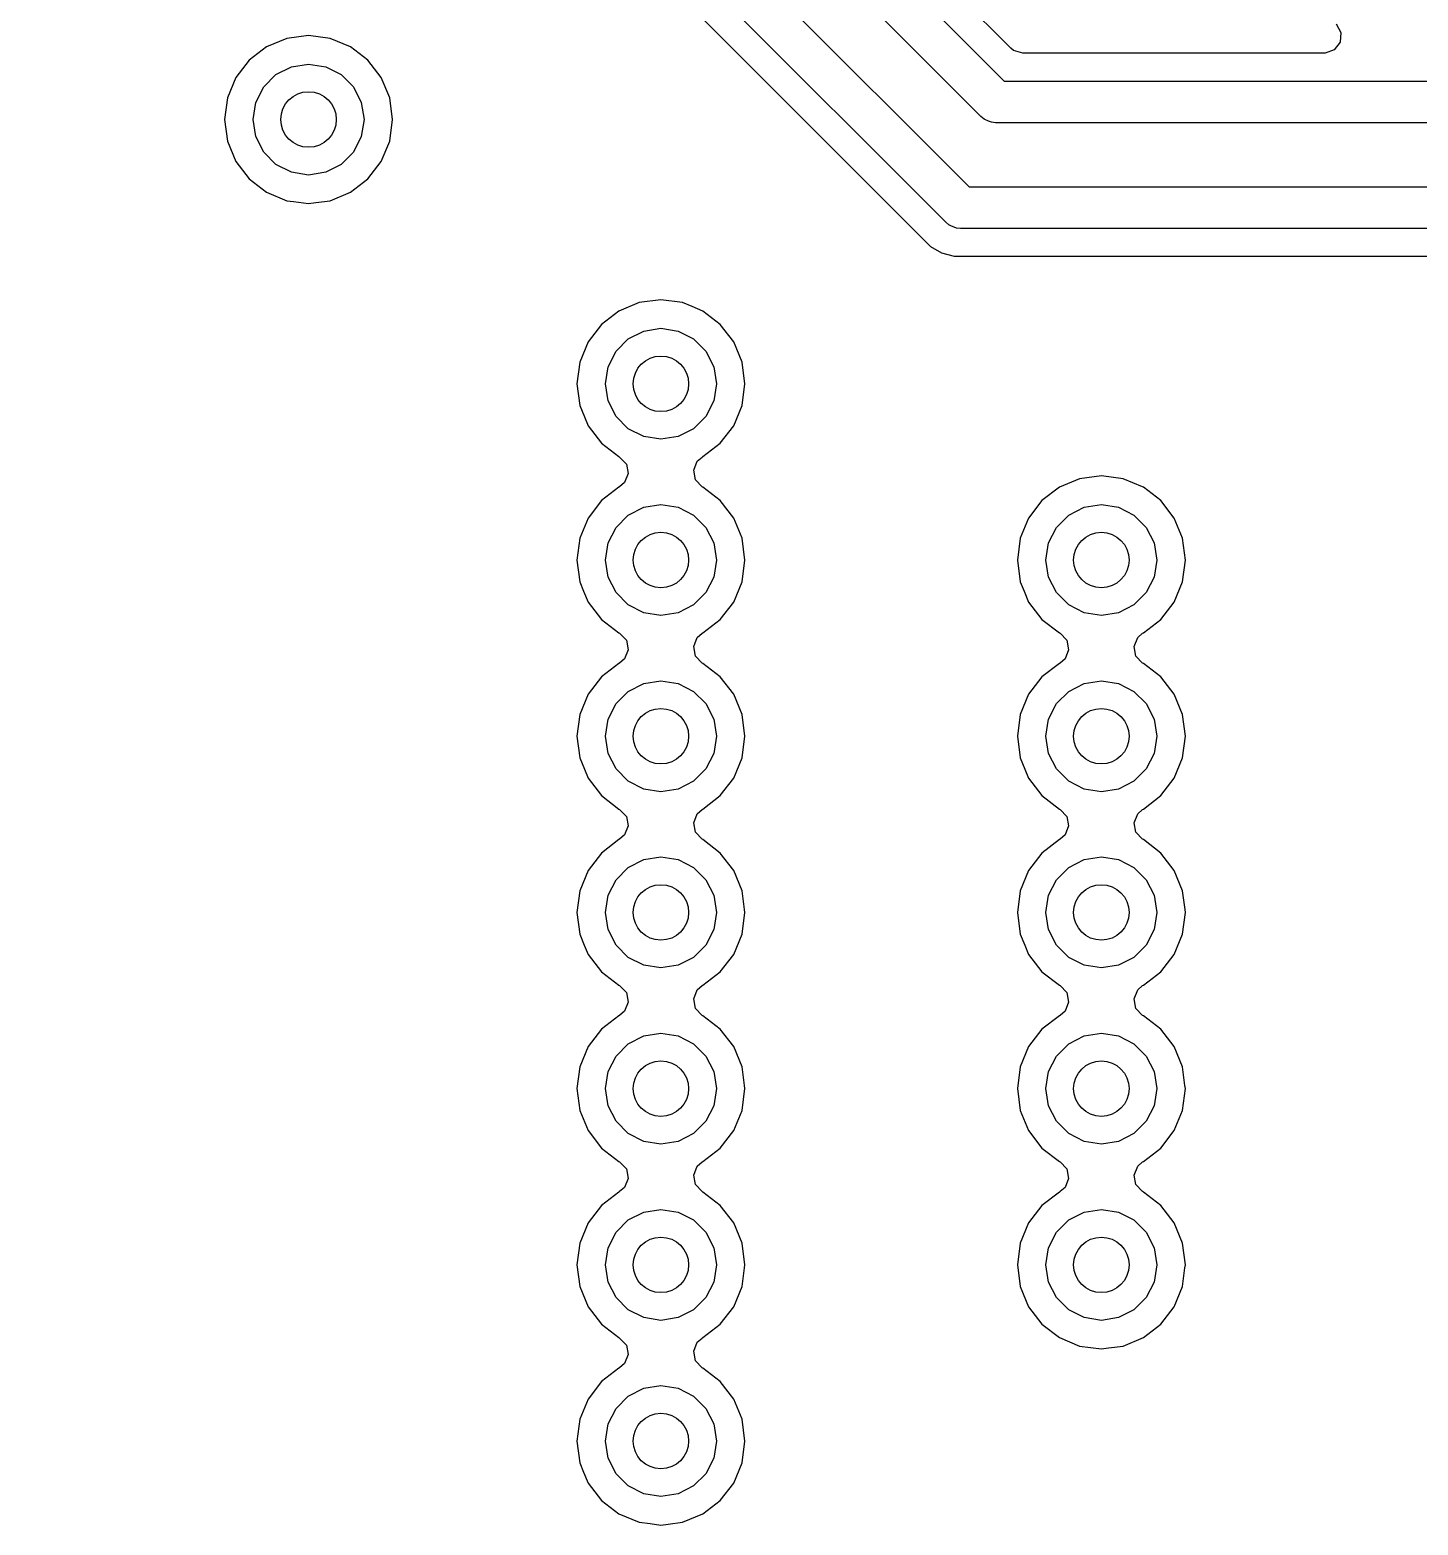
# Model space of a CAD drawing. Extents: x 116 to 183, y -128 to -37.6.
# Drawn here: x 160.93 to 170.94, y -74.01 to -63.24 of the extents above; entities that cross this region are included whole.
import ezdxf

# ---------------------------------------------------------------- set-up
doc = ezdxf.new("R2010")
doc.units = 0
doc.layers.add('BLACK', color=7, linetype='CONTINUOUS')

msp = doc.modelspace()

# ---------------------------------------------------------------- linework, layer by layer
at = {"layer": 'BLACK', "linetype": 'CONTINUOUS'}
for p, q in [((162.202, -57.849868), (167.956132, -63.604)), ((168.002863, -63.367181), (162.438819, -57.803137)), ((167.787934, -63.860066), (161.945934, -58.018066)), ((161.694, -58.357868), (167.702132, -64.366)), ((167.533934, -64.622066), (161.437934, -58.526066)), ((161.26353, -58.635212), (167.424788, -64.79647)), ((170.349168, -63.192168), (170.382409, -63.253623)), ((170.382409, -63.253623), (170.377148, -63.323295)), ((162.63816, -63.356463), (162.512718, -63.452718)), ((162.784237, -63.295956), (162.63816, -63.356463)), ((162.784239, -63.295955), (162.784237, -63.295956)), ((162.940999, -63.275318), (162.784239, -63.295955)), ((162.941001, -63.275318), (162.940999, -63.275318)), ((163.09776, -63.295955), (162.941001, -63.275318)), ((163.097762, -63.295956), (163.09776, -63.295955)), ((163.243841, -63.356464), (163.097762, -63.295956)), ((163.369282, -63.452718), (163.243841, -63.356464)), ((170.377148, -63.323295), (170.335055, -63.379061)), ((162.512718, -63.452718), (162.416463, -63.57816)), ((163.465536, -63.578159), (163.369282, -63.452718)), ((168.023505, -63.383815), (168.002863, -63.367181)), ((168.090544, -63.4035), (168.023505, -63.383815)), ((170.261139, -63.4035), (168.090544, -63.4035)), ((170.269494, -63.403218), (170.261139, -63.4035)), ((170.335055, -63.379061), (170.269494, -63.403218)), ((162.416463, -63.57816), (162.355956, -63.724237)), ((162.617393, -63.645886), (162.705886, -63.557393)), ((162.705886, -63.557393), (162.817393, -63.500577)), ((162.817393, -63.500577), (162.941, -63.481)), ((162.941, -63.481), (163.064607, -63.500577)), ((163.064607, -63.500577), (163.176114, -63.557393)), ((163.176114, -63.557393), (163.264607, -63.645886)), ((163.526044, -63.724238), (163.465536, -63.578159)), ((162.560577, -63.757393), (162.617393, -63.645886)), ((163.264607, -63.645886), (163.321423, -63.757393)), ((167.956132, -63.604), (176.022, -63.604)), ((162.355955, -63.724239), (162.335318, -63.880998)), ((162.355956, -63.724237), (162.355955, -63.724239)), ((162.541, -63.881), (162.560577, -63.757393)), ((163.321423, -63.757393), (163.341, -63.881)), ((163.546682, -63.881), (163.526044, -63.724238)), ((162.335318, -63.880998), (162.335318, -63.881001)), ((162.335318, -63.881001), (162.355955, -64.03776)), ((162.560577, -64.004607), (162.541, -63.881)), ((163.341, -63.881), (163.321423, -64.004607)), ((163.526044, -64.037762), (163.546682, -63.881)), ((167.810665, -63.878721), (167.787934, -63.860066)), ((167.842339, -63.89184), (167.810665, -63.878721)), ((167.864736, -63.901118), (167.842339, -63.89184)), ((167.894, -63.904), (167.864736, -63.901118)), ((175.959868, -63.904), (167.894, -63.904)), ((162.617393, -64.116114), (162.560577, -64.004607)), ((163.321423, -64.004607), (163.264607, -64.116114)), ((162.355955, -64.03776), (162.355956, -64.037762)), ((162.355956, -64.037762), (162.416464, -64.183841)), ((162.705886, -64.204607), (162.617393, -64.116114)), ((163.264607, -64.116114), (163.176114, -64.204607)), ((163.465536, -64.183841), (163.526044, -64.037762)), ((162.416464, -64.183841), (162.512718, -64.309282)), ((162.817393, -64.261423), (162.705886, -64.204607)), ((163.176114, -64.204607), (163.064607, -64.261423)), ((163.369282, -64.309282), (163.465536, -64.183841)), ((162.512718, -64.309282), (162.638159, -64.405536)), ((162.941, -64.281), (162.817393, -64.261423)), ((163.064607, -64.261423), (162.941, -64.281)), ((163.243841, -64.405536), (163.369282, -64.309282)), ((162.638159, -64.405536), (162.784238, -64.466044)), ((163.097762, -64.466044), (163.243841, -64.405536)), ((167.702132, -64.366), (175.514, -64.366)), ((162.784238, -64.466044), (162.833178, -64.472487)), ((162.833178, -64.472487), (162.940999, -64.486682)), ((162.940999, -64.486682), (162.941, -64.486682)), ((162.941, -64.486682), (162.941001, -64.486682)), ((162.941001, -64.486682), (162.993254, -64.479802)), ((162.993254, -64.479802), (163.097762, -64.466044)), ((167.556665, -64.640721), (167.533934, -64.622066)), ((167.570359, -64.646393), (167.556665, -64.640721)), ((167.610736, -64.663118), (167.570359, -64.646393)), ((167.64, -64.666), (167.610736, -64.663118)), ((175.451868, -64.666), (167.64, -64.666)), ((167.424788, -64.79647), (167.504712, -64.842614)), ((167.504712, -64.842614), (167.593856, -64.8665)), ((167.593856, -64.8665), (175.317456, -64.8665)), ((165.480999, -65.180318), (165.324239, -65.200955)), ((165.481001, -65.180318), (165.480999, -65.180318)), ((165.63776, -65.200955), (165.481001, -65.180318)), ((165.17816, -65.261463), (165.052718, -65.357718)), ((165.324237, -65.200956), (165.17816, -65.261463)), ((165.324239, -65.200955), (165.324237, -65.200956)), ((165.637762, -65.200956), (165.63776, -65.200955)), ((165.705852, -65.22916), (165.637762, -65.200956)), ((165.783841, -65.261464), (165.705852, -65.22916)), ((165.909282, -65.357718), (165.783841, -65.261464)), ((165.052718, -65.357718), (164.956463, -65.48316)), ((165.245886, -65.462393), (165.357393, -65.405577)), ((165.357393, -65.405577), (165.481, -65.386)), ((165.481, -65.386), (165.604607, -65.405577)), ((165.604607, -65.405577), (165.716114, -65.462393)), ((166.005536, -65.483159), (165.909282, -65.357718)), ((164.956463, -65.48316), (164.895956, -65.629237)), ((165.157393, -65.550886), (165.245886, -65.462393)), ((165.716114, -65.462393), (165.804607, -65.550886)), ((166.066044, -65.629238), (166.005536, -65.483159)), ((165.100577, -65.662393), (165.157393, -65.550886)), ((165.804607, -65.550886), (165.861423, -65.662393)), ((164.895955, -65.629239), (164.875318, -65.785998)), ((164.895956, -65.629237), (164.895955, -65.629239)), ((165.081, -65.786), (165.100577, -65.662393)), ((165.861423, -65.662393), (165.881, -65.786)), ((166.086682, -65.785998), (166.066044, -65.629238)), ((164.875318, -65.785998), (164.875318, -65.786001)), ((164.875318, -65.786001), (164.895955, -65.94276)), ((165.100577, -65.909607), (165.081, -65.786)), ((165.881, -65.786), (165.861423, -65.909607)), ((166.066044, -65.942762), (166.086682, -65.786)), ((166.086682, -65.786), (166.086682, -65.785998)), ((164.895955, -65.94276), (164.895956, -65.942762)), ((164.895956, -65.942762), (164.929383, -66.023463)), ((165.157393, -66.021114), (165.100577, -65.909607)), ((165.861423, -65.909607), (165.804607, -66.021114)), ((166.005536, -66.088841), (166.066044, -65.942762)), ((164.929383, -66.023463), (164.956464, -66.088841)), ((165.245886, -66.109607), (165.157393, -66.021114)), ((165.804607, -66.021114), (165.716114, -66.109607)), ((164.956464, -66.088841), (165.052718, -66.214282)), ((165.357393, -66.166423), (165.245886, -66.109607)), ((165.481, -66.186), (165.357393, -66.166423)), ((165.604607, -66.166423), (165.481, -66.186)), ((165.716114, -66.109607), (165.604607, -66.166423)), ((165.909282, -66.214282), (166.005536, -66.088841)), ((165.052718, -66.214282), (165.178159, -66.310536)), ((165.783841, -66.310536), (165.909282, -66.214282)), ((165.178159, -66.310536), (165.178166, -66.310541)), ((165.178166, -66.310541), (165.183487, -66.313613)), ((165.183487, -66.313613), (165.231703, -66.364179)), ((165.231703, -66.364179), (165.244927, -66.432786)), ((165.717072, -66.409218), (165.743037, -66.344352)), ((165.743037, -66.344352), (165.778515, -66.31361)), ((165.778515, -66.31361), (165.783828, -66.310541)), ((165.783828, -66.310541), (165.783841, -66.310536)), ((165.244927, -66.432786), (165.218959, -66.497651)), ((165.730298, -66.477825), (165.717072, -66.409218)), ((165.778515, -66.52839), (165.730298, -66.477825)), ((168.499237, -66.470956), (168.35316, -66.531463)), ((168.499239, -66.470955), (168.499237, -66.470956)), ((168.655999, -66.450318), (168.499239, -66.470955)), ((168.656001, -66.450318), (168.655999, -66.450318)), ((168.81276, -66.470955), (168.656001, -66.450318)), ((168.812762, -66.470956), (168.81276, -66.470955)), ((168.951412, -66.528387), (168.812762, -66.470956)), ((165.178166, -66.531458), (165.052718, -66.627718)), ((165.183487, -66.528387), (165.178166, -66.531458)), ((165.218959, -66.497651), (165.183487, -66.528387)), ((165.783834, -66.531461), (165.778515, -66.52839)), ((165.783841, -66.531464), (165.783834, -66.531461)), ((165.909282, -66.627718), (165.783841, -66.531464)), ((168.35316, -66.531463), (168.227718, -66.627718)), ((168.958841, -66.531464), (168.951412, -66.528387)), ((169.084282, -66.627718), (168.958841, -66.531464)), ((165.052718, -66.627718), (164.956463, -66.75316)), ((165.245886, -66.732393), (165.357393, -66.675577)), ((165.357393, -66.675577), (165.481, -66.656)), ((165.481, -66.656), (165.604607, -66.675577)), ((165.604607, -66.675577), (165.716114, -66.732393)), ((166.005536, -66.753159), (165.909282, -66.627718)), ((168.227718, -66.627718), (168.131463, -66.75316)), ((168.420886, -66.732393), (168.532393, -66.675577)), ((168.532393, -66.675577), (168.656, -66.656)), ((168.656, -66.656), (168.779607, -66.675577)), ((168.779607, -66.675577), (168.891114, -66.732393)), ((169.180536, -66.753159), (169.084282, -66.627718)), ((164.956463, -66.75316), (164.895956, -66.899237)), ((165.157393, -66.820886), (165.245886, -66.732393)), ((165.716114, -66.732393), (165.804607, -66.820886)), ((166.066044, -66.899238), (166.005536, -66.753159)), ((168.131463, -66.75316), (168.070956, -66.899237)), ((168.332393, -66.820886), (168.420886, -66.732393)), ((168.891114, -66.732393), (168.979607, -66.820886)), ((169.241044, -66.899238), (169.180536, -66.753159)), ((164.895955, -66.899239), (164.875318, -67.055998)), ((164.895956, -66.899237), (164.895955, -66.899239)), ((165.100577, -66.932393), (165.157393, -66.820886)), ((165.804607, -66.820886), (165.861423, -66.932393)), ((166.086682, -67.055998), (166.066044, -66.899238)), ((168.070955, -66.899239), (168.050318, -67.055998)), ((168.070956, -66.899237), (168.070955, -66.899239)), ((168.275577, -66.932393), (168.332393, -66.820886)), ((168.979607, -66.820886), (169.036423, -66.932393)), ((169.261682, -67.056), (169.241044, -66.899238)), ((165.081, -67.056), (165.100577, -66.932393)), ((165.861423, -66.932393), (165.881, -67.056)), ((168.256, -67.056), (168.275577, -66.932393)), ((169.036423, -66.932393), (169.056, -67.056)), ((164.875318, -67.055998), (164.875318, -67.056001)), ((164.875318, -67.056001), (164.895955, -67.21276)), ((165.100577, -67.179607), (165.081, -67.056)), ((165.881, -67.056), (165.861423, -67.179607)), ((166.066044, -67.212762), (166.086682, -67.056)), ((166.086682, -67.056), (166.086682, -67.055998)), ((168.050318, -67.055998), (168.050318, -67.056001)), ((168.050318, -67.056001), (168.070955, -67.21276)), ((168.275577, -67.179607), (168.256, -67.056)), ((169.056, -67.056), (169.036423, -67.179607)), ((169.241044, -67.212762), (169.261682, -67.056)), ((164.895955, -67.21276), (164.895956, -67.212762)), ((164.895956, -67.212762), (164.923905, -67.280238)), ((165.157393, -67.291114), (165.100577, -67.179607)), ((165.861423, -67.179607), (165.804607, -67.291114)), ((166.005536, -67.358841), (166.066044, -67.212762)), ((168.070955, -67.21276), (168.070956, -67.212762)), ((168.070956, -67.212762), (168.098905, -67.280238)), ((168.332393, -67.291114), (168.275577, -67.179607)), ((169.036423, -67.179607), (168.979607, -67.291114)), ((169.180536, -67.358841), (169.241044, -67.212762)), ((164.923905, -67.280238), (164.956464, -67.358841)), ((165.245886, -67.379607), (165.157393, -67.291114)), ((165.804607, -67.291114), (165.716114, -67.379607)), ((168.098905, -67.280238), (168.131464, -67.358841)), ((168.420886, -67.379607), (168.332393, -67.291114)), ((168.979607, -67.291114), (168.891114, -67.379607)), ((164.956464, -67.358841), (165.052718, -67.484282)), ((165.357393, -67.436423), (165.245886, -67.379607)), ((165.481, -67.456), (165.357393, -67.436423)), ((165.604607, -67.436423), (165.481, -67.456)), ((165.716114, -67.379607), (165.604607, -67.436423)), ((165.909282, -67.484282), (166.005536, -67.358841)), ((168.131464, -67.358841), (168.227718, -67.484282)), ((168.532393, -67.436423), (168.420886, -67.379607)), ((168.656, -67.456), (168.532393, -67.436423)), ((168.779607, -67.436423), (168.656, -67.456)), ((168.891114, -67.379607), (168.779607, -67.436423)), ((169.084282, -67.484282), (169.180536, -67.358841)), ((165.052718, -67.484282), (165.178159, -67.580536)), ((165.783841, -67.580536), (165.909282, -67.484282)), ((168.227718, -67.484282), (168.353159, -67.580536)), ((168.958841, -67.580536), (169.084282, -67.484282)), ((165.178159, -67.580536), (165.178166, -67.580541)), ((165.178166, -67.580541), (165.183487, -67.583613)), ((165.183487, -67.583613), (165.231703, -67.634179)), ((165.231703, -67.634179), (165.244927, -67.702786)), ((165.717072, -67.679218), (165.743037, -67.614352)), ((165.743037, -67.614352), (165.778515, -67.58361)), ((165.778515, -67.58361), (165.783828, -67.580541)), ((165.783828, -67.580541), (165.783841, -67.580536)), ((168.353159, -67.580536), (168.353166, -67.580541)), ((168.353166, -67.580541), (168.358487, -67.583613)), ((168.358487, -67.583613), (168.406703, -67.634179)), ((168.406703, -67.634179), (168.419927, -67.702786)), ((168.892072, -67.679218), (168.918037, -67.614352)), ((168.918037, -67.614352), (168.953515, -67.58361)), ((168.953515, -67.58361), (168.958828, -67.580541)), ((168.958828, -67.580541), (168.958841, -67.580536)), ((165.218959, -67.767651), (165.183487, -67.798387)), ((165.244927, -67.702786), (165.218959, -67.767651)), ((165.730298, -67.747825), (165.717072, -67.679218)), ((165.778515, -67.79839), (165.730298, -67.747825)), ((168.393959, -67.767651), (168.358487, -67.798387)), ((168.419927, -67.702786), (168.393959, -67.767651)), ((168.905298, -67.747825), (168.892072, -67.679218)), ((168.953515, -67.79839), (168.905298, -67.747825)), ((165.178166, -67.801458), (165.052718, -67.897718)), ((165.183487, -67.798387), (165.178166, -67.801458)), ((165.783834, -67.801461), (165.778515, -67.79839)), ((165.783841, -67.801464), (165.783834, -67.801461)), ((165.909282, -67.897718), (165.783841, -67.801464)), ((168.353166, -67.801458), (168.227718, -67.897718)), ((168.358487, -67.798387), (168.353166, -67.801458)), ((168.958834, -67.801461), (168.953515, -67.79839)), ((168.958841, -67.801464), (168.958834, -67.801461)), ((169.084282, -67.897718), (168.958841, -67.801464)), ((165.052718, -67.897718), (164.956463, -68.02316)), ((165.245886, -68.002393), (165.357393, -67.945577)), ((165.357393, -67.945577), (165.481, -67.926)), ((165.481, -67.926), (165.604607, -67.945577)), ((165.604607, -67.945577), (165.716114, -68.002393)), ((166.005536, -68.023159), (165.909282, -67.897718)), ((168.227718, -67.897718), (168.131463, -68.02316)), ((168.420886, -68.002393), (168.532393, -67.945577)), ((168.532393, -67.945577), (168.656, -67.926)), ((168.656, -67.926), (168.779607, -67.945577)), ((168.779607, -67.945577), (168.891114, -68.002393)), ((169.180536, -68.023159), (169.084282, -67.897718)), ((164.956463, -68.02316), (164.895956, -68.169237)), ((165.100577, -68.202393), (165.157393, -68.090886)), ((165.157393, -68.090886), (165.245886, -68.002393)), ((165.716114, -68.002393), (165.804607, -68.090886)), ((165.804607, -68.090886), (165.861423, -68.202393)), ((166.066044, -68.169238), (166.005536, -68.023159)), ((168.131463, -68.02316), (168.070956, -68.169237)), ((168.275577, -68.202393), (168.332393, -68.090886)), ((168.332393, -68.090886), (168.420886, -68.002393)), ((168.891114, -68.002393), (168.979607, -68.090886)), ((168.979607, -68.090886), (169.036423, -68.202393)), ((169.241044, -68.169238), (169.180536, -68.023159)), ((164.895955, -68.169239), (164.875318, -68.325998)), ((164.895956, -68.169237), (164.895955, -68.169239)), ((165.081, -68.326), (165.100577, -68.202393)), ((165.861423, -68.202393), (165.881, -68.326)), ((166.086682, -68.326), (166.066044, -68.169238)), ((168.070955, -68.169239), (168.050318, -68.325998)), ((168.070956, -68.169237), (168.070955, -68.169239)), ((168.256, -68.326), (168.275577, -68.202393)), ((169.036423, -68.202393), (169.056, -68.326)), ((169.261682, -68.326), (169.241044, -68.169238)), ((164.875318, -68.325998), (164.875318, -68.326001)), ((164.875318, -68.326001), (164.895955, -68.48276)), ((165.100577, -68.449607), (165.081, -68.326)), ((165.881, -68.326), (165.861423, -68.449607)), ((166.066044, -68.482762), (166.086682, -68.326)), ((168.050318, -68.325998), (168.050318, -68.326001)), ((168.050318, -68.326001), (168.070955, -68.48276)), ((168.275577, -68.449607), (168.256, -68.326)), ((169.056, -68.326), (169.036423, -68.449607)), ((169.241044, -68.482762), (169.261682, -68.326)), ((164.895955, -68.48276), (164.895956, -68.482762)), ((164.895956, -68.482762), (164.929383, -68.563463)), ((165.157393, -68.561114), (165.100577, -68.449607)), ((165.861423, -68.449607), (165.804607, -68.561114)), ((166.005536, -68.628841), (166.066044, -68.482762)), ((168.070955, -68.48276), (168.070956, -68.482762)), ((168.070956, -68.482762), (168.104383, -68.563463)), ((168.332393, -68.561114), (168.275577, -68.449607)), ((169.036423, -68.449607), (168.979607, -68.561114)), ((169.180536, -68.628841), (169.241044, -68.482762)), ((164.929383, -68.563463), (164.956464, -68.628841)), ((164.956464, -68.628841), (165.052718, -68.754282)), ((165.245886, -68.649607), (165.157393, -68.561114)), ((165.804607, -68.561114), (165.716114, -68.649607)), ((165.909282, -68.754282), (166.005536, -68.628841)), ((168.104383, -68.563463), (168.131464, -68.628841)), ((168.131464, -68.628841), (168.227718, -68.754282)), ((168.420886, -68.649607), (168.332393, -68.561114)), ((168.979607, -68.561114), (168.891114, -68.649607)), ((169.084282, -68.754282), (169.180536, -68.628841)), ((165.357393, -68.706423), (165.245886, -68.649607)), ((165.481, -68.726), (165.357393, -68.706423)), ((165.604607, -68.706423), (165.481, -68.726)), ((165.716114, -68.649607), (165.604607, -68.706423)), ((168.532393, -68.706423), (168.420886, -68.649607)), ((168.656, -68.726), (168.532393, -68.706423)), ((168.779607, -68.706423), (168.656, -68.726)), ((168.891114, -68.649607), (168.779607, -68.706423)), ((165.052718, -68.754282), (165.178159, -68.850536)), ((165.178159, -68.850536), (165.178166, -68.850541)), ((165.178166, -68.850541), (165.183487, -68.853613)), ((165.183487, -68.853613), (165.231703, -68.904179)), ((165.743037, -68.884352), (165.778515, -68.85361)), ((165.778515, -68.85361), (165.783828, -68.850541)), ((165.783828, -68.850541), (165.783841, -68.850536)), ((165.783841, -68.850536), (165.909282, -68.754282)), ((168.227718, -68.754282), (168.353159, -68.850536)), ((168.353159, -68.850536), (168.353166, -68.850541)), ((168.353166, -68.850541), (168.358487, -68.853613)), ((168.358487, -68.853613), (168.406703, -68.904179)), ((168.918037, -68.884352), (168.953515, -68.85361)), ((168.953515, -68.85361), (168.958828, -68.850541)), ((168.958828, -68.850541), (168.958841, -68.850536)), ((168.958841, -68.850536), (169.084282, -68.754282)), ((165.231703, -68.904179), (165.244927, -68.972786)), ((165.717072, -68.949218), (165.743037, -68.884352)), ((165.730298, -69.017825), (165.717072, -68.949218)), ((168.406703, -68.904179), (168.419927, -68.972786)), ((168.892072, -68.949218), (168.918037, -68.884352)), ((168.905298, -69.017825), (168.892072, -68.949218)), ((165.178166, -69.071458), (165.052718, -69.167718)), ((165.183487, -69.068387), (165.178166, -69.071458)), ((165.218959, -69.037651), (165.183487, -69.068387)), ((165.244927, -68.972786), (165.218959, -69.037651)), ((165.778515, -69.06839), (165.730298, -69.017825)), ((165.783834, -69.071461), (165.778515, -69.06839)), ((165.783841, -69.071464), (165.783834, -69.071461)), ((165.909282, -69.167718), (165.783841, -69.071464)), ((168.353166, -69.071458), (168.227718, -69.167718)), ((168.358487, -69.068387), (168.353166, -69.071458)), ((168.393959, -69.037651), (168.358487, -69.068387)), ((168.419927, -68.972786), (168.393959, -69.037651)), ((168.953515, -69.06839), (168.905298, -69.017825)), ((168.958834, -69.071461), (168.953515, -69.06839)), ((168.958841, -69.071464), (168.958834, -69.071461)), ((169.084282, -69.167718), (168.958841, -69.071464)), ((165.052718, -69.167718), (164.956463, -69.29316)), ((166.005536, -69.293159), (165.909282, -69.167718)), ((168.227718, -69.167718), (168.131463, -69.29316)), ((169.180536, -69.293159), (169.084282, -69.167718)), ((165.157393, -69.360886), (165.245886, -69.272393)), ((165.245886, -69.272393), (165.357393, -69.215577)), ((165.357393, -69.215577), (165.481, -69.196)), ((165.481, -69.196), (165.604607, -69.215577)), ((165.604607, -69.215577), (165.716114, -69.272393)), ((165.716114, -69.272393), (165.804607, -69.360886)), ((168.332393, -69.360886), (168.420886, -69.272393)), ((168.420886, -69.272393), (168.532393, -69.215577)), ((168.532393, -69.215577), (168.656, -69.196)), ((168.656, -69.196), (168.779607, -69.215577)), ((168.779607, -69.215577), (168.891114, -69.272393)), ((168.891114, -69.272393), (168.979607, -69.360886)), ((164.956463, -69.29316), (164.895956, -69.439237)), ((165.100577, -69.472393), (165.157393, -69.360886)), ((165.804607, -69.360886), (165.861423, -69.472393)), ((166.066044, -69.439238), (166.005536, -69.293159)), ((168.131463, -69.29316), (168.070956, -69.439237)), ((168.275577, -69.472393), (168.332393, -69.360886)), ((168.979607, -69.360886), (169.036423, -69.472393)), ((169.241044, -69.439238), (169.180536, -69.293159)), ((164.895955, -69.439239), (164.875318, -69.595998)), ((164.895956, -69.439237), (164.895955, -69.439239)), ((165.081, -69.596), (165.100577, -69.472393)), ((165.861423, -69.472393), (165.881, -69.596)), ((166.066044, -69.439239), (166.066044, -69.439238)), ((166.083978, -69.575464), (166.066044, -69.439239)), ((168.070955, -69.439239), (168.050318, -69.595998)), ((168.070956, -69.439237), (168.070955, -69.439239)), ((168.256, -69.596), (168.275577, -69.472393)), ((169.036423, -69.472393), (169.056, -69.596)), ((169.241044, -69.439239), (169.241044, -69.439238)), ((169.258978, -69.575464), (169.241044, -69.439239)), ((164.875318, -69.595998), (164.875318, -69.596001)), ((164.875318, -69.596001), (164.895955, -69.75276)), ((165.100577, -69.719607), (165.081, -69.596)), ((165.881, -69.596), (165.861423, -69.719607)), ((166.066044, -69.752762), (166.086682, -69.596)), ((166.086682, -69.596), (166.083978, -69.575464)), ((168.050318, -69.595998), (168.050318, -69.596001)), ((168.050318, -69.596001), (168.070955, -69.75276)), ((168.275577, -69.719607), (168.256, -69.596)), ((169.056, -69.596), (169.036423, -69.719607)), ((169.241044, -69.752762), (169.261682, -69.596)), ((169.261682, -69.596), (169.258978, -69.575464)), ((165.157393, -69.831114), (165.100577, -69.719607)), ((165.861423, -69.719607), (165.804607, -69.831114)), ((168.332393, -69.831114), (168.275577, -69.719607)), ((169.036423, -69.719607), (168.979607, -69.831114)), ((164.895955, -69.75276), (164.895956, -69.752762)), ((164.895956, -69.752762), (164.928342, -69.83095)), ((164.928342, -69.83095), (164.956464, -69.898841)), ((165.245886, -69.919607), (165.157393, -69.831114)), ((165.804607, -69.831114), (165.716114, -69.919607)), ((166.005536, -69.898841), (166.066044, -69.752762)), ((168.070955, -69.75276), (168.070956, -69.752762)), ((168.070956, -69.752762), (168.103342, -69.83095)), ((168.103342, -69.83095), (168.131464, -69.898841)), ((168.420886, -69.919607), (168.332393, -69.831114)), ((168.979607, -69.831114), (168.891114, -69.919607)), ((169.180536, -69.898841), (169.241044, -69.752762)), ((164.956464, -69.898841), (165.052718, -70.024282)), ((165.357393, -69.976423), (165.245886, -69.919607)), ((165.716114, -69.919607), (165.604607, -69.976423)), ((165.909282, -70.024282), (166.005536, -69.898841)), ((168.131464, -69.898841), (168.227718, -70.024282)), ((168.532393, -69.976423), (168.420886, -69.919607)), ((168.891114, -69.919607), (168.779607, -69.976423)), ((169.084282, -70.024282), (169.180536, -69.898841)), ((165.052718, -70.024282), (165.178159, -70.120536)), ((165.481, -69.996), (165.357393, -69.976423)), ((165.604607, -69.976423), (165.481, -69.996)), ((165.783841, -70.120536), (165.909282, -70.024282)), ((168.227718, -70.024282), (168.353159, -70.120536)), ((168.656, -69.996), (168.532393, -69.976423)), ((168.779607, -69.976423), (168.656, -69.996)), ((168.958841, -70.120536), (169.084282, -70.024282)), ((165.178159, -70.120536), (165.178166, -70.120541)), ((165.178166, -70.120541), (165.183487, -70.123613)), ((165.183487, -70.123613), (165.231703, -70.174179)), ((165.717072, -70.219218), (165.743037, -70.154352)), ((165.743037, -70.154352), (165.778515, -70.12361)), ((165.778515, -70.12361), (165.783828, -70.120541)), ((165.783828, -70.120541), (165.783841, -70.120536)), ((168.353159, -70.120536), (168.353166, -70.120541)), ((168.353166, -70.120541), (168.358487, -70.123613)), ((168.358487, -70.123613), (168.406703, -70.174179)), ((168.892072, -70.219218), (168.918037, -70.154352)), ((168.918037, -70.154352), (168.953515, -70.12361)), ((168.953515, -70.12361), (168.958828, -70.120541)), ((168.958828, -70.120541), (168.958841, -70.120536)), ((165.244927, -70.242786), (165.218959, -70.307651)), ((165.231703, -70.174179), (165.244927, -70.242786)), ((165.730298, -70.287825), (165.717072, -70.219218)), ((168.419927, -70.242786), (168.393959, -70.307651)), ((168.406703, -70.174179), (168.419927, -70.242786)), ((168.905298, -70.287825), (168.892072, -70.219218)), ((165.178166, -70.341458), (165.052718, -70.437718)), ((165.183487, -70.338387), (165.178166, -70.341458)), ((165.218959, -70.307651), (165.183487, -70.338387)), ((165.778515, -70.33839), (165.730298, -70.287825)), ((165.783834, -70.341461), (165.778515, -70.33839)), ((165.783841, -70.341464), (165.783834, -70.341461)), ((165.909282, -70.437718), (165.783841, -70.341464)), ((168.353166, -70.341458), (168.227718, -70.437718)), ((168.358487, -70.338387), (168.353166, -70.341458)), ((168.393959, -70.307651), (168.358487, -70.338387)), ((168.953515, -70.33839), (168.905298, -70.287825)), ((168.958834, -70.341461), (168.953515, -70.33839)), ((168.958841, -70.341464), (168.958834, -70.341461)), ((169.084282, -70.437718), (168.958841, -70.341464)), ((165.052718, -70.437718), (164.956463, -70.56316)), ((165.357393, -70.485577), (165.481, -70.466)), ((165.481, -70.466), (165.604607, -70.485577)), ((166.005536, -70.563159), (165.909282, -70.437718)), ((168.227718, -70.437718), (168.131463, -70.56316)), ((168.532393, -70.485577), (168.656, -70.466)), ((168.656, -70.466), (168.779607, -70.485577)), ((169.180536, -70.563159), (169.084282, -70.437718)), ((164.956463, -70.56316), (164.895956, -70.709237)), ((165.157393, -70.630886), (165.245886, -70.542393)), ((165.245886, -70.542393), (165.357393, -70.485577)), ((165.604607, -70.485577), (165.716114, -70.542393)), ((165.716114, -70.542393), (165.804607, -70.630886)), ((166.066044, -70.709238), (166.005536, -70.563159)), ((168.131463, -70.56316), (168.070956, -70.709237)), ((168.332393, -70.630886), (168.420886, -70.542393)), ((168.420886, -70.542393), (168.532393, -70.485577)), ((168.779607, -70.485577), (168.891114, -70.542393)), ((168.891114, -70.542393), (168.979607, -70.630886)), ((169.241044, -70.709238), (169.180536, -70.563159)), ((165.100577, -70.742393), (165.157393, -70.630886)), ((165.804607, -70.630886), (165.861423, -70.742393)), ((168.275577, -70.742393), (168.332393, -70.630886)), ((168.979607, -70.630886), (169.036423, -70.742393)), ((164.895955, -70.709239), (164.875318, -70.865998)), ((164.895956, -70.709237), (164.895955, -70.709239)), ((165.081, -70.866), (165.100577, -70.742393)), ((165.861423, -70.742393), (165.881, -70.866)), ((166.066044, -70.709239), (166.066044, -70.709238)), ((166.083685, -70.843238), (166.066044, -70.709239)), ((168.070955, -70.709239), (168.050318, -70.865998)), ((168.070956, -70.709237), (168.070955, -70.709239)), ((168.256, -70.866), (168.275577, -70.742393)), ((169.036423, -70.742393), (169.056, -70.866)), ((169.241044, -70.709239), (169.241044, -70.709238)), ((169.258685, -70.843238), (169.241044, -70.709239)), ((164.875318, -70.865998), (164.875318, -70.866001)), ((164.875318, -70.866001), (164.895955, -71.02276)), ((165.100577, -70.989607), (165.081, -70.866)), ((165.881, -70.866), (165.861423, -70.989607)), ((166.066044, -71.022762), (166.086682, -70.866)), ((166.086682, -70.866), (166.083685, -70.843238)), ((168.050318, -70.865998), (168.050318, -70.866001)), ((168.050318, -70.866001), (168.070955, -71.02276)), ((168.275577, -70.989607), (168.256, -70.866)), ((169.056, -70.866), (169.036423, -70.989607)), ((169.241044, -71.022762), (169.261682, -70.866)), ((169.261682, -70.866), (169.258685, -70.843238)), ((165.157393, -71.101114), (165.100577, -70.989607)), ((165.861423, -70.989607), (165.804607, -71.101114)), ((168.332393, -71.101114), (168.275577, -70.989607)), ((169.036423, -70.989607), (168.979607, -71.101114)), ((164.895955, -71.02276), (164.895956, -71.022762)), ((164.895956, -71.022762), (164.95571, -71.167022)), ((165.245886, -71.189607), (165.157393, -71.101114)), ((165.804607, -71.101114), (165.716114, -71.189607)), ((166.005536, -71.168841), (166.066044, -71.022762)), ((168.070955, -71.02276), (168.070956, -71.022762)), ((168.070956, -71.022762), (168.13071, -71.167022)), ((168.420886, -71.189607), (168.332393, -71.101114)), ((168.979607, -71.101114), (168.891114, -71.189607)), ((169.180536, -71.168841), (169.241044, -71.022762)), ((164.95571, -71.167022), (164.956464, -71.168841)), ((164.956464, -71.168841), (165.052718, -71.294282)), ((165.357393, -71.246423), (165.245886, -71.189607)), ((165.716114, -71.189607), (165.604607, -71.246423)), ((165.909282, -71.294282), (166.005536, -71.168841)), ((168.13071, -71.167022), (168.131464, -71.168841)), ((168.131464, -71.168841), (168.227718, -71.294282)), ((168.532393, -71.246423), (168.420886, -71.189607)), ((168.891114, -71.189607), (168.779607, -71.246423)), ((169.084282, -71.294282), (169.180536, -71.168841)), ((165.052718, -71.294282), (165.178159, -71.390536)), ((165.481, -71.266), (165.357393, -71.246423)), ((165.604607, -71.246423), (165.481, -71.266)), ((165.783841, -71.390536), (165.909282, -71.294282)), ((168.227718, -71.294282), (168.353159, -71.390536)), ((168.656, -71.266), (168.532393, -71.246423)), ((168.779607, -71.246423), (168.656, -71.266)), ((168.958841, -71.390536), (169.084282, -71.294282)), ((165.178159, -71.390536), (165.178166, -71.390541)), ((165.178166, -71.390541), (165.183487, -71.393613)), ((165.183487, -71.393613), (165.231703, -71.444179)), ((165.231703, -71.444179), (165.244927, -71.512786)), ((165.717072, -71.489218), (165.743037, -71.424352)), ((165.743037, -71.424352), (165.778515, -71.39361)), ((165.778515, -71.39361), (165.783828, -71.390541)), ((165.783828, -71.390541), (165.783841, -71.390536)), ((168.353159, -71.390536), (168.353166, -71.390541)), ((168.353166, -71.390541), (168.358487, -71.393613)), ((168.358487, -71.393613), (168.406703, -71.444179)), ((168.406703, -71.444179), (168.419927, -71.512786)), ((168.892072, -71.489218), (168.918037, -71.424352)), ((168.918037, -71.424352), (168.953515, -71.39361)), ((168.953515, -71.39361), (168.958828, -71.390541)), ((168.958828, -71.390541), (168.958841, -71.390536)), ((165.244927, -71.512786), (165.218959, -71.577651)), ((165.730298, -71.557825), (165.717072, -71.489218)), ((168.419927, -71.512786), (168.393959, -71.577651)), ((168.905298, -71.557825), (168.892072, -71.489218)), ((165.178166, -71.611458), (165.052718, -71.707718)), ((165.183487, -71.608387), (165.178166, -71.611458)), ((165.218959, -71.577651), (165.183487, -71.608387)), ((165.778515, -71.60839), (165.730298, -71.557825)), ((165.783834, -71.611461), (165.778515, -71.60839)), ((165.783841, -71.611464), (165.783834, -71.611461)), ((165.909282, -71.707718), (165.783841, -71.611464)), ((168.353166, -71.611458), (168.227718, -71.707718)), ((168.358487, -71.608387), (168.353166, -71.611458)), ((168.393959, -71.577651), (168.358487, -71.608387)), ((168.953515, -71.60839), (168.905298, -71.557825)), ((168.958834, -71.611461), (168.953515, -71.60839)), ((168.958841, -71.611464), (168.958834, -71.611461)), ((169.084282, -71.707718), (168.958841, -71.611464)), ((165.052718, -71.707718), (164.956463, -71.83316)), ((165.245886, -71.812393), (165.357393, -71.755577)), ((165.357393, -71.755577), (165.481, -71.736)), ((165.481, -71.736), (165.604607, -71.755577)), ((165.604607, -71.755577), (165.716114, -71.812393)), ((166.005536, -71.833159), (165.909282, -71.707718)), ((168.227718, -71.707718), (168.131463, -71.83316)), ((168.420886, -71.812393), (168.532393, -71.755577)), ((168.532393, -71.755577), (168.656, -71.736)), ((168.656, -71.736), (168.779607, -71.755577)), ((168.779607, -71.755577), (168.891114, -71.812393)), ((169.180536, -71.833159), (169.084282, -71.707718)), ((164.956463, -71.83316), (164.895956, -71.979237)), ((165.157393, -71.900886), (165.245886, -71.812393)), ((165.716114, -71.812393), (165.804607, -71.900886)), ((166.066044, -71.979238), (166.005536, -71.833159)), ((168.131463, -71.83316), (168.070956, -71.979237)), ((168.332393, -71.900886), (168.420886, -71.812393)), ((168.891114, -71.812393), (168.979607, -71.900886)), ((169.241044, -71.979238), (169.180536, -71.833159)), ((164.895955, -71.979239), (164.875318, -72.135998)), ((164.895956, -71.979237), (164.895955, -71.979239)), ((165.100577, -72.012393), (165.157393, -71.900886)), ((165.804607, -71.900886), (165.861423, -72.012393)), ((166.066044, -71.979239), (166.066044, -71.979238)), ((166.086682, -72.135998), (166.066044, -71.979239)), ((168.070955, -71.979239), (168.050318, -72.135998)), ((168.070956, -71.979237), (168.070955, -71.979239)), ((168.275577, -72.012393), (168.332393, -71.900886)), ((168.979607, -71.900886), (169.036423, -72.012393)), ((169.241044, -71.979239), (169.241044, -71.979238)), ((169.261682, -72.135998), (169.241044, -71.979239)), ((165.081, -72.136), (165.100577, -72.012393)), ((165.861423, -72.012393), (165.881, -72.136)), ((168.256, -72.136), (168.275577, -72.012393)), ((169.036423, -72.012393), (169.056, -72.136)), ((164.875318, -72.135998), (164.875318, -72.136001)), ((164.875318, -72.136001), (164.895955, -72.29276)), ((165.100577, -72.259607), (165.081, -72.136)), ((165.881, -72.136), (165.861423, -72.259607)), ((166.066044, -72.292762), (166.083731, -72.158416)), ((166.083731, -72.158416), (166.086682, -72.136001)), ((166.086682, -72.136001), (166.086682, -72.135998)), ((168.050318, -72.135998), (168.050318, -72.136001)), ((168.050318, -72.136001), (168.070955, -72.29276)), ((168.275577, -72.259607), (168.256, -72.136)), ((169.056, -72.136), (169.036423, -72.259607)), ((169.241044, -72.292762), (169.258731, -72.158416)), ((169.258731, -72.158416), (169.261682, -72.136001)), ((169.261682, -72.136001), (169.261682, -72.135998)), ((164.895955, -72.29276), (164.895956, -72.292762)), ((164.895956, -72.292762), (164.956464, -72.438841)), ((165.157393, -72.371114), (165.100577, -72.259607)), ((165.861423, -72.259607), (165.804607, -72.371114)), ((166.005536, -72.438841), (166.066044, -72.292762)), ((168.070955, -72.29276), (168.070956, -72.292762)), ((168.070956, -72.292762), (168.131464, -72.438841)), ((168.332393, -72.371114), (168.275577, -72.259607)), ((169.036423, -72.259607), (168.979607, -72.371114)), ((169.180536, -72.438841), (169.241044, -72.292762)), ((165.245886, -72.459607), (165.157393, -72.371114)), ((165.804607, -72.371114), (165.716114, -72.459607)), ((168.420886, -72.459607), (168.332393, -72.371114)), ((168.979607, -72.371114), (168.891114, -72.459607)), ((164.956464, -72.438841), (165.052718, -72.564282)), ((165.357393, -72.516423), (165.245886, -72.459607)), ((165.481, -72.536), (165.357393, -72.516423)), ((165.604607, -72.516423), (165.481, -72.536)), ((165.716114, -72.459607), (165.604607, -72.516423)), ((165.909282, -72.564282), (166.005536, -72.438841)), ((168.131464, -72.438841), (168.227718, -72.564282)), ((168.532393, -72.516423), (168.420886, -72.459607)), ((168.656, -72.536), (168.532393, -72.516423)), ((168.779607, -72.516423), (168.656, -72.536)), ((168.891114, -72.459607), (168.779607, -72.516423)), ((169.084282, -72.564282), (169.180536, -72.438841)), ((165.052718, -72.564282), (165.178159, -72.660536)), ((165.783841, -72.660536), (165.909282, -72.564282)), ((168.227718, -72.564282), (168.353159, -72.660536)), ((168.958841, -72.660536), (169.084282, -72.564282)), ((165.178159, -72.660536), (165.178166, -72.660541)), ((165.178166, -72.660541), (165.183487, -72.663613)), ((165.183487, -72.663613), (165.231703, -72.714179)), ((165.231703, -72.714179), (165.244927, -72.782786)), ((165.717072, -72.759218), (165.743037, -72.694352)), ((165.743037, -72.694352), (165.778515, -72.66361)), ((165.778515, -72.66361), (165.783828, -72.660541)), ((165.783828, -72.660541), (165.783841, -72.660536)), ((168.353159, -72.660536), (168.499238, -72.721044)), ((168.499238, -72.721044), (168.577619, -72.731363)), ((168.577619, -72.731363), (168.655999, -72.741682)), ((168.656001, -72.741682), (168.708254, -72.734802)), ((168.708254, -72.734802), (168.812762, -72.721044)), ((168.812762, -72.721044), (168.958841, -72.660536)), ((165.218959, -72.847651), (165.183487, -72.878387)), ((165.244927, -72.782786), (165.218959, -72.847651)), ((165.730298, -72.827825), (165.717072, -72.759218)), ((165.778515, -72.87839), (165.730298, -72.827825)), ((168.655999, -72.741682), (168.656, -72.741682)), ((168.656, -72.741682), (168.656001, -72.741682)), ((165.178166, -72.881458), (165.052718, -72.977718)), ((165.183487, -72.878387), (165.178166, -72.881458)), ((165.783834, -72.881461), (165.778515, -72.87839)), ((165.783841, -72.881464), (165.783834, -72.881461)), ((165.909282, -72.977718), (165.783841, -72.881464)), ((165.052718, -72.977718), (164.956463, -73.10316)), ((165.245886, -73.082393), (165.357393, -73.025577)), ((165.357393, -73.025577), (165.481, -73.006)), ((165.481, -73.006), (165.604607, -73.025577)), ((165.604607, -73.025577), (165.716114, -73.082393)), ((166.005536, -73.103159), (165.909282, -72.977718)), ((164.956463, -73.10316), (164.895956, -73.249237)), ((165.100577, -73.282393), (165.157393, -73.170886)), ((165.157393, -73.170886), (165.245886, -73.082393)), ((165.716114, -73.082393), (165.804607, -73.170886)), ((165.804607, -73.170886), (165.861423, -73.282393)), ((166.066044, -73.249238), (166.005536, -73.103159)), ((164.895955, -73.249239), (164.875318, -73.405998)), ((164.895956, -73.249237), (164.895955, -73.249239)), ((166.086682, -73.406), (166.066044, -73.249238)), ((165.081, -73.406), (165.100577, -73.282393)), ((165.861423, -73.282393), (165.881, -73.406)), ((164.875318, -73.405998), (164.875318, -73.406001)), ((164.875318, -73.406001), (164.895955, -73.56276)), ((165.100577, -73.529607), (165.081, -73.406)), ((165.881, -73.406), (165.861423, -73.529607)), ((166.066044, -73.562762), (166.086682, -73.406)), ((164.895955, -73.56276), (164.895956, -73.562762)), ((164.895956, -73.562762), (164.923905, -73.630238)), ((165.157393, -73.641114), (165.100577, -73.529607)), ((165.861423, -73.529607), (165.804607, -73.641114)), ((166.005536, -73.708841), (166.066044, -73.562762)), ((164.923905, -73.630238), (164.956464, -73.708841)), ((164.956464, -73.708841), (165.052718, -73.834282)), ((165.245886, -73.729607), (165.157393, -73.641114)), ((165.804607, -73.641114), (165.716114, -73.729607)), ((165.909282, -73.834282), (166.005536, -73.708841)), ((165.357393, -73.786423), (165.245886, -73.729607)), ((165.481, -73.806), (165.357393, -73.786423)), ((165.604607, -73.786423), (165.481, -73.806)), ((165.716114, -73.729607), (165.604607, -73.786423)), ((165.052718, -73.834282), (165.178159, -73.930536)), ((165.783841, -73.930536), (165.909282, -73.834282)), ((165.178159, -73.930536), (165.324238, -73.991044)), ((165.324238, -73.991044), (165.402619, -74.001363)), ((165.402619, -74.001363), (165.480999, -74.011682)), ((165.480999, -74.011682), (165.481, -74.011682)), ((165.481, -74.011682), (165.481001, -74.011682)), ((165.481001, -74.011682), (165.533254, -74.004802)), ((165.533254, -74.004802), (165.637762, -73.991044)), ((165.637762, -73.991044), (165.783841, -73.930536))]:
    msp.add_line(p, q, dxfattribs=at)
at = {"layer": 'BLACK'}
for centre in [(162.941, -63.881), (165.481, -65.786), (165.481, -67.056), (168.656, -67.056), (165.481, -68.326), (168.656, -68.326), (165.481, -69.596), (168.656, -69.596), (165.481, -70.866), (168.656, -70.866), (165.481, -72.136), (168.656, -72.136), (165.481, -73.406)]:
    msp.add_circle(centre, 0.2, dxfattribs=at)
msp.add_arc((149.450502, -71.074296), 33.5, 0, 180, dxfattribs=at)

doc.saveas('drawing.dxf')
